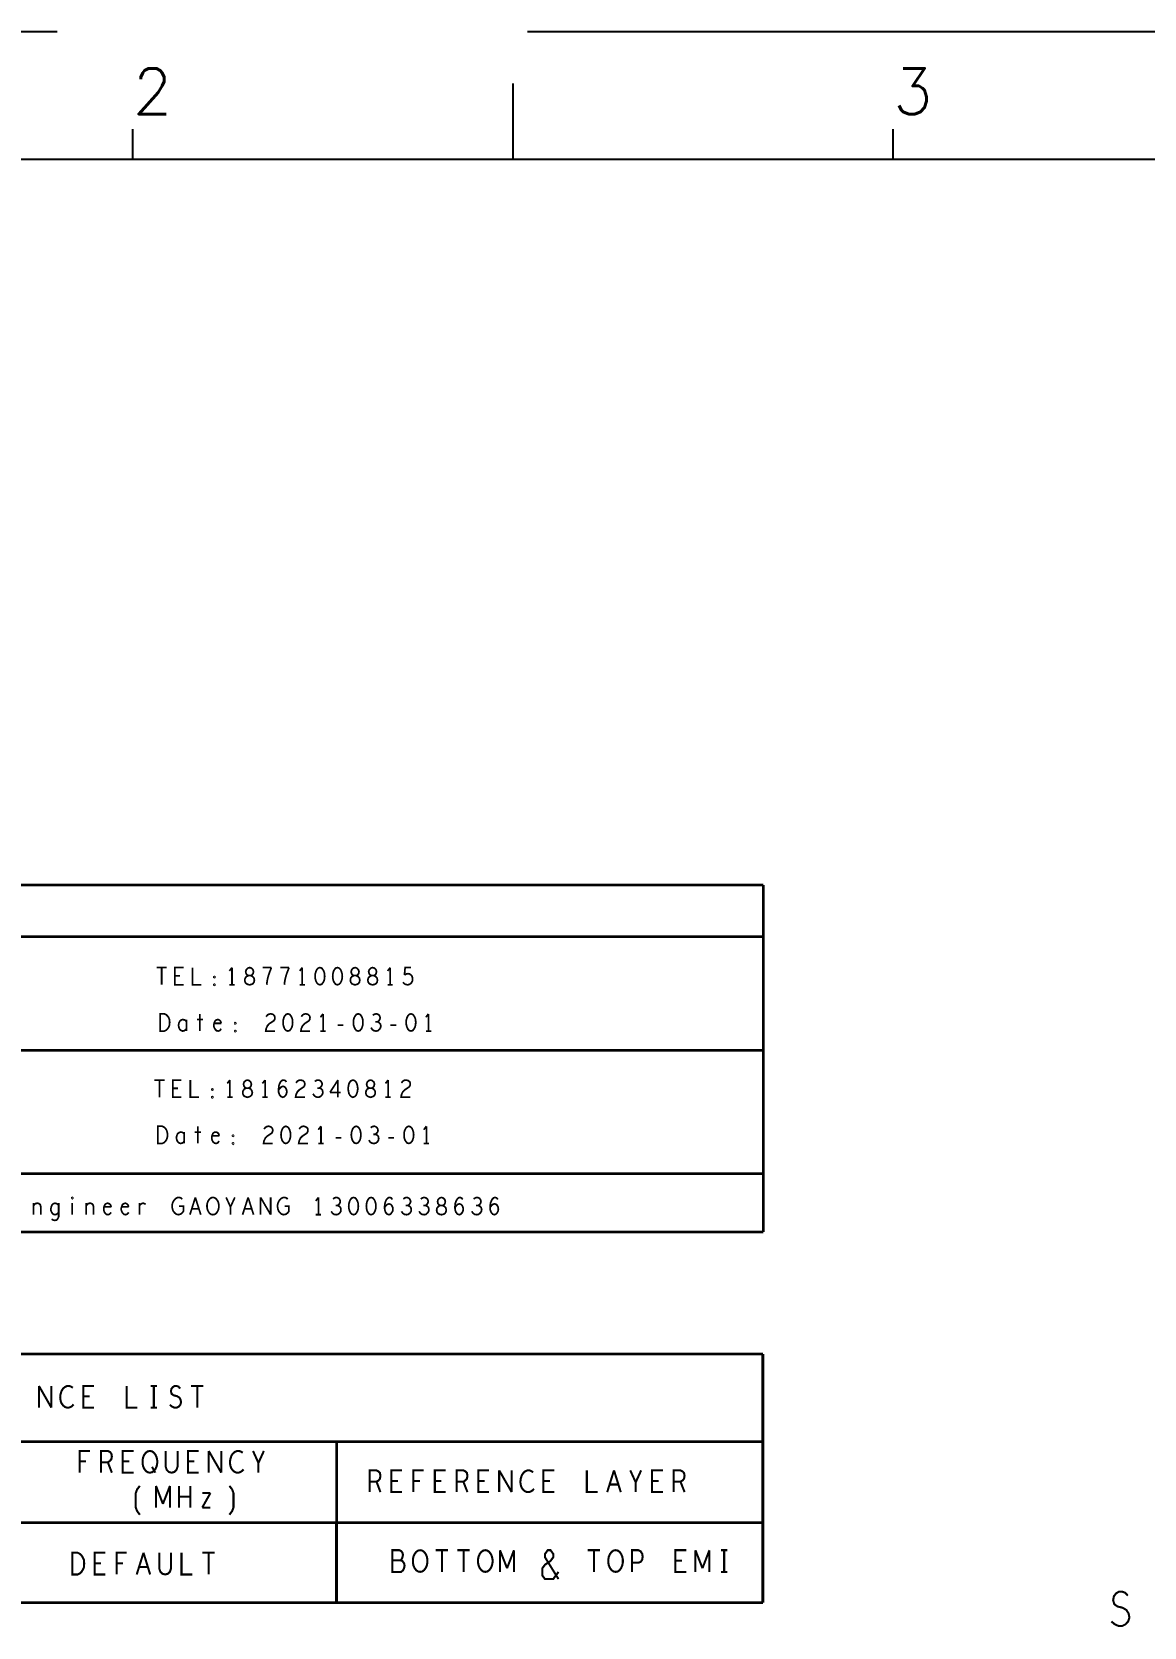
# Model space of a CAD drawing. Header units: millimetres. Extents: x 0 to 442, y 0 to 314.
# Drawn here: x 82.3 to 164.2, y 196.8 to 314.3 of the extents above; entities that cross this region are included whole.
import ezdxf

# ---------------------------------------------------------------- set-up
doc = ezdxf.new("R2010")
doc.units = ezdxf.units.MM
doc.header["$LTSCALE"] = 23.1
doc.linetypes.add('PHANTOM', pattern=[29.5, 9.5, -1.5, 3, -1.5, 3, -1.5, 9.5])
doc.layers.get('0').update_dxf_attribs({"linetype": 'CONTINUOUS'})
doc.layers.add('0PAPERF', color=2, linetype='PHANTOM', plot=False)
doc.styles.add('SIMPLEX', font='simplex.shx')

msp = doc.modelspace()

# ---------------------------------------------------------------- linework, layer by layer
for p, q in [((117.73, 304.88), (117.73, 310.49)), ((89.71, 304.88), (89.71, 307.12)), ((145.74, 304.88), (145.74, 307.12)), ((438.26, 304.88), (5.65, 304.88))]:
    msp.add_line(p, q)
for points, const_width in [([(14.34, 239.25), (14.34, 251.44), (136.16, 251.44)], 0.203), ([(136.16, 251.44), (136.16, 225.86)], 0.203), ([(136.16, 247.63), (14.34, 247.63)], 0.203), ([(91.46, 245.35), (92.2, 245.35)], 0.127), ([(91.83, 245.35), (91.83, 244.08)], 0.127), ([(93.45, 244.08), (92.8, 244.08), (92.8, 245.35), (93.45, 245.35)], 0.127), ([(93.19, 244.74), (92.8, 244.74)], 0.127), ([(94.1, 245.35), (94.1, 244.08), (94.74, 244.08)], 0.127), ([(97.01, 245.35), (96.82, 245.1)], 0.127), ([(97.01, 244.08), (97.01, 245.35)], 0.127), ([(99.92, 245.35), (99.28, 245.35)], 0.127), ([(99.57, 244.08), (99.6, 244.35), (99.65, 244.59), (99.71, 244.8), (99.79, 245.03), (99.92, 245.35)], 0.127), ([(101.22, 245.35), (100.58, 245.35)], 0.127), ([(100.87, 244.08), (100.9, 244.35), (100.95, 244.59), (101.01, 244.8), (101.09, 245.03), (101.22, 245.35)], 0.127), ([(102.19, 245.35), (102, 245.1)], 0.127), ([(102.19, 244.08), (102.19, 245.35)], 0.127), ([(108.67, 245.35), (108.48, 245.1)], 0.127), ([(108.67, 244.08), (108.67, 245.35)], 0.127), ([(109.61, 244.27), (109.71, 244.16), (109.82, 244.1), (109.97, 244.08), (110.11, 244.12), (110.22, 244.21), (110.3, 244.35), (110.32, 244.52), (110.29, 244.69), (110.21, 244.8), (110.09, 244.88), (109.98, 244.9), (109.87, 244.88), (109.72, 244.8)], 0.127), ([(109.72, 244.8), (109.77, 245.35), (110.21, 245.35)], 0.127), ([(96.82, 244.08), (97.2, 244.08)], 0.127), ([(102, 244.08), (102.39, 244.08)], 0.127), ([(108.48, 244.08), (108.86, 244.08)], 0.127), ([(93.65, 241.37), (93.58, 241.46), (93.49, 241.5), (93.37, 241.52), (93.26, 241.48), (93.16, 241.39), (93.1, 241.26), (93.07, 241.1), (93.1, 240.93), (93.16, 240.8), (93.26, 240.71), (93.37, 240.67), (93.49, 240.69), (93.58, 240.76), (93.65, 240.84)], 0.127), ([(93.65, 240.67), (93.65, 241.52)], 0.127), ([(94.43, 241.52), (94.88, 241.52)], 0.127), ([(94.65, 241.94), (94.65, 240.67)], 0.127), ([(96.22, 241.24), (96.17, 241.39), (96.09, 241.48), (95.98, 241.52), (95.87, 241.5), (95.77, 241.43), (95.71, 241.29), (95.67, 241.16), (95.67, 241.03), (95.71, 240.91), (95.79, 240.78), (95.88, 240.69), (96, 240.67), (96.11, 240.71), (96.22, 240.84)], 0.127), ([(95.71, 241.24), (96.22, 241.24)], 0.127), ([(99.53, 241.73), (99.63, 241.86), (99.74, 241.92), (99.87, 241.94), (100.03, 241.9), (100.14, 241.79), (100.17, 241.67), (100.16, 241.54), (100.09, 241.43), (99.77, 241.22), (99.63, 241.07), (99.53, 240.86), (99.5, 240.67), (100.17, 240.67)], 0.127), ([(102.12, 241.73), (102.22, 241.86), (102.33, 241.92), (102.46, 241.94), (102.62, 241.9), (102.73, 241.79), (102.76, 241.67), (102.75, 241.54), (102.68, 241.43), (102.36, 241.22), (102.22, 241.07), (102.12, 240.86), (102.09, 240.67), (102.76, 240.67)], 0.127), ([(103.72, 241.94), (103.53, 241.69)], 0.127), ([(103.72, 240.67), (103.72, 241.94)], 0.127), ([(104.81, 241.1), (105.22, 241.1)], 0.127), ([(107.25, 240.93), (107.35, 240.78), (107.48, 240.69), (107.62, 240.67), (107.75, 240.69), (107.88, 240.8), (107.96, 240.93), (107.98, 241.05), (107.94, 241.2), (107.83, 241.31), (107.72, 241.35), (107.57, 241.35)], 0.127), ([(107.72, 241.35), (107.82, 241.41), (107.9, 241.52), (107.93, 241.65), (107.9, 241.77), (107.82, 241.88), (107.67, 241.94), (107.53, 241.92), (107.38, 241.84)], 0.127), ([(108.69, 241.1), (109.11, 241.1)], 0.127), ([(111.49, 241.94), (111.3, 241.69)], 0.127), ([(111.49, 240.67), (111.49, 241.94)], 0.127), ([(103.53, 240.67), (103.91, 240.67)], 0.127), ([(111.3, 240.67), (111.69, 240.67)], 0.127), ([(14.34, 230.17), (14.34, 239.25), (136.16, 239.25)], 0.203), ([(91.3, 237.06), (92.04, 237.06)], 0.127), ([(91.67, 237.06), (91.67, 235.79)], 0.127), ([(93.29, 235.79), (92.65, 235.79), (92.65, 237.06), (93.29, 237.06)], 0.127), ([(93.03, 236.45), (92.65, 236.45)], 0.127), ([(93.94, 237.06), (93.94, 235.79), (94.59, 235.79)], 0.127), ([(96.86, 237.06), (96.66, 236.81)], 0.127), ([(96.86, 235.79), (96.86, 237.06)], 0.127), ([(99.45, 237.06), (99.25, 236.81)], 0.127), ([(99.45, 235.79), (99.45, 237.06)], 0.127), ([(100.44, 236.32), (100.55, 236.47), (100.65, 236.56), (100.77, 236.6), (100.89, 236.56), (100.97, 236.47), (101.03, 236.34), (101.05, 236.2), (101.03, 236.07), (100.97, 235.94), (100.87, 235.84), (100.76, 235.79), (100.63, 235.84), (100.52, 235.96), (100.45, 236.15), (100.44, 236.37), (100.47, 236.64), (100.52, 236.79), (100.6, 236.94), (100.71, 237.04), (100.82, 237.06), (100.94, 237.02), (101.02, 236.92)], 0.127), ([(101.73, 236.85), (101.83, 236.98), (101.94, 237.04), (102.07, 237.06), (102.23, 237.02), (102.34, 236.92), (102.38, 236.79), (102.36, 236.66), (102.3, 236.56), (101.97, 236.34), (101.83, 236.2), (101.73, 235.98), (101.7, 235.79), (102.38, 235.79)], 0.127), ([(102.98, 236.05), (103.08, 235.9), (103.2, 235.82), (103.35, 235.79), (103.48, 235.82), (103.61, 235.92), (103.69, 236.05), (103.7, 236.18), (103.67, 236.32), (103.56, 236.43), (103.45, 236.47), (103.3, 236.47)], 0.127), ([(103.45, 236.47), (103.54, 236.54), (103.62, 236.64), (103.66, 236.77), (103.62, 236.89), (103.54, 237), (103.4, 237.06), (103.25, 237.04), (103.11, 236.96)], 0.127), ([(104.82, 237.06), (104.23, 236.15)], 0.127), ([(104.82, 235.79), (104.82, 237.06)], 0.127), ([(108.52, 237.06), (108.32, 236.81)], 0.127), ([(108.52, 235.79), (108.52, 237.06)], 0.127), ([(109.5, 236.85), (109.6, 236.98), (109.71, 237.04), (109.84, 237.06), (110, 237.02), (110.12, 236.92), (110.15, 236.79), (110.13, 236.66), (110.07, 236.56), (109.75, 236.34), (109.6, 236.2), (109.5, 235.98), (109.47, 235.79), (110.15, 235.79)], 0.127), ([(96.66, 235.79), (97.05, 235.79)], 0.127), ([(99.25, 235.79), (99.64, 235.79)], 0.127), ([(104.23, 236.15), (105.03, 236.15)], 0.127), ([(108.32, 235.79), (108.71, 235.79)], 0.127), ([(93.49, 233.09), (93.43, 233.17), (93.33, 233.21), (93.22, 233.23), (93.11, 233.19), (93.01, 233.11), (92.95, 232.98), (92.91, 232.81), (92.95, 232.64), (93.01, 232.51), (93.11, 232.43), (93.22, 232.39), (93.33, 232.41), (93.43, 232.47), (93.49, 232.56)], 0.127), ([(93.49, 232.39), (93.49, 233.23)], 0.127), ([(94.27, 233.23), (94.72, 233.23)], 0.127), ([(94.5, 233.66), (94.5, 232.39)], 0.127), ([(96.07, 232.96), (96.02, 233.11), (95.94, 233.19), (95.83, 233.23), (95.71, 233.21), (95.62, 233.15), (95.55, 233), (95.52, 232.87), (95.52, 232.75), (95.55, 232.62), (95.63, 232.49), (95.73, 232.41), (95.84, 232.39), (95.95, 232.43), (96.07, 232.56)], 0.127), ([(95.55, 232.96), (96.07, 232.96)], 0.127), ([(99.37, 233.45), (99.47, 233.57), (99.58, 233.64), (99.71, 233.66), (99.87, 233.61), (99.98, 233.51), (100.02, 233.38), (100, 233.26), (99.94, 233.15), (99.62, 232.94), (99.47, 232.79), (99.37, 232.58), (99.34, 232.39), (100.02, 232.39)], 0.127), ([(101.96, 233.45), (102.06, 233.57), (102.17, 233.64), (102.3, 233.66), (102.46, 233.61), (102.58, 233.51), (102.61, 233.38), (102.59, 233.26), (102.53, 233.15), (102.21, 232.94), (102.06, 232.79), (101.96, 232.58), (101.93, 232.39), (102.61, 232.39)], 0.127), ([(103.57, 233.66), (103.37, 233.4)], 0.127), ([(103.57, 232.39), (103.57, 233.66)], 0.127), ([(104.65, 232.81), (105.07, 232.81)], 0.127), ([(107.1, 232.64), (107.19, 232.49), (107.32, 232.41), (107.47, 232.39), (107.6, 232.41), (107.73, 232.51), (107.81, 232.64), (107.82, 232.77), (107.79, 232.92), (107.68, 233.02), (107.56, 233.06), (107.42, 233.06)], 0.127), ([(107.56, 233.06), (107.66, 233.13), (107.74, 233.23), (107.77, 233.36), (107.74, 233.49), (107.66, 233.59), (107.52, 233.66), (107.37, 233.64), (107.23, 233.55)], 0.127), ([(108.54, 232.81), (108.96, 232.81)], 0.127), ([(111.34, 233.66), (111.14, 233.4)], 0.127), ([(111.34, 232.39), (111.34, 233.66)], 0.127), ([(103.37, 232.39), (103.76, 232.39)], 0.127), ([(111.14, 232.39), (111.53, 232.39)], 0.127), ([(136.16, 225.86), (14.34, 225.86), (14.34, 230.17), (136.16, 230.17)], 0.203), ([(82.38, 227.14), (82.38, 227.99)], 0.127), ([(82.38, 227.77), (82.44, 227.88), (82.54, 227.96), (82.67, 227.99), (82.78, 227.96), (82.88, 227.88), (82.92, 227.73), (82.92, 227.14)], 0.127), ([(84.24, 227.82), (84.17, 227.9), (84.08, 227.96), (83.96, 227.99), (83.83, 227.94), (83.75, 227.86), (83.69, 227.71), (83.66, 227.56), (83.67, 227.44), (83.74, 227.29), (83.83, 227.18), (83.96, 227.14), (84.06, 227.16), (84.17, 227.24), (84.24, 227.33)], 0.127), ([(83.72, 226.82), (83.83, 226.74), (83.96, 226.72), (84.08, 226.74), (84.17, 226.84), (84.24, 226.99), (84.24, 227.99)], 0.127), ([(85.24, 227.99), (85.24, 227.14)], 0.127), ([(86.26, 227.14), (86.26, 227.99)], 0.127), ([(86.26, 227.77), (86.33, 227.88), (86.42, 227.96), (86.55, 227.99), (86.67, 227.96), (86.76, 227.88), (86.81, 227.73), (86.81, 227.14)], 0.127), ([(88.11, 227.71), (88.06, 227.86), (87.98, 227.94), (87.86, 227.99), (87.75, 227.96), (87.66, 227.9), (87.59, 227.75), (87.56, 227.63), (87.56, 227.5), (87.59, 227.37), (87.67, 227.24), (87.77, 227.16), (87.88, 227.14), (87.99, 227.18), (88.11, 227.31)], 0.127), ([(89.4, 227.71), (89.35, 227.86), (89.27, 227.94), (89.16, 227.99), (89.05, 227.96), (88.95, 227.9), (88.89, 227.75), (88.85, 227.63), (88.85, 227.5), (88.89, 227.37), (88.97, 227.24), (89.06, 227.16), (89.18, 227.14), (89.29, 227.18), (89.4, 227.31)], 0.127), ([(90.2, 227.14), (90.2, 227.99)], 0.127), ([(90.2, 227.82), (90.28, 227.9), (90.36, 227.96), (90.47, 227.99), (90.55, 227.96), (90.65, 227.9)], 0.127), ([(93.11, 227.77), (93.43, 227.77), (93.43, 227.39), (93.34, 227.27), (93.22, 227.18), (93.06, 227.14), (92.9, 227.18), (92.79, 227.27), (92.69, 227.39), (92.63, 227.54), (92.6, 227.71), (92.6, 227.86), (92.63, 227.99), (92.69, 228.13), (92.79, 228.26), (92.89, 228.35), (93.01, 228.41), (93.13, 228.41), (93.26, 228.37), (93.35, 228.28)], 0.127), ([(93.91, 227.14), (94.31, 228.41)], 0.127), ([(94.31, 228.41), (94.71, 227.14)], 0.127), ([(96.9, 227.14), (96.9, 227.71), (96.58, 228.41)], 0.127), ([(97.22, 228.41), (96.9, 227.71)], 0.127), ([(97.79, 227.14), (98.2, 228.41)], 0.127), ([(98.2, 228.41), (98.6, 227.14)], 0.127), ([(99.12, 227.14), (99.12, 228.41)], 0.127), ([(99.12, 228.41), (99.86, 227.14)], 0.127), ([(99.86, 227.14), (99.86, 228.41)], 0.127), ([(100.88, 227.77), (101.2, 227.77), (101.2, 227.39), (101.11, 227.27), (101, 227.18), (100.83, 227.14), (100.67, 227.18), (100.56, 227.27), (100.46, 227.39), (100.4, 227.54), (100.37, 227.71), (100.37, 227.86), (100.4, 227.99), (100.46, 228.13), (100.56, 228.26), (100.66, 228.35), (100.79, 228.41), (100.9, 228.41), (101.03, 228.37), (101.12, 228.28)], 0.127), ([(103.38, 228.41), (103.18, 228.15)], 0.127), ([(103.38, 227.14), (103.38, 228.41)], 0.127), ([(104.79, 227.82), (104.88, 227.88), (104.96, 227.99), (104.99, 228.11), (104.96, 228.24), (104.88, 228.35), (104.74, 228.41), (104.59, 228.39), (104.45, 228.3)], 0.127), ([(108.25, 227.67), (108.37, 227.82), (108.46, 227.9), (108.59, 227.94), (108.7, 227.9), (108.78, 227.82), (108.85, 227.69), (108.86, 227.54), (108.85, 227.41), (108.78, 227.29), (108.69, 227.18), (108.57, 227.14), (108.45, 227.18), (108.33, 227.31), (108.27, 227.5), (108.25, 227.71), (108.29, 227.99), (108.33, 228.13), (108.41, 228.28), (108.53, 228.39), (108.64, 228.41), (108.75, 228.37), (108.83, 228.26)], 0.127), ([(109.97, 227.82), (110.06, 227.88), (110.14, 227.99), (110.18, 228.11), (110.14, 228.24), (110.06, 228.35), (109.92, 228.41), (109.77, 228.39), (109.63, 228.3)], 0.127), ([(111.26, 227.82), (111.36, 227.88), (111.44, 227.99), (111.47, 228.11), (111.44, 228.24), (111.36, 228.35), (111.21, 228.41), (111.07, 228.39), (110.92, 228.3)], 0.127), ([(113.44, 227.67), (113.55, 227.82), (113.64, 227.9), (113.77, 227.94), (113.89, 227.9), (113.97, 227.82), (114.03, 227.69), (114.05, 227.54), (114.03, 227.41), (113.97, 227.29), (113.87, 227.18), (113.76, 227.14), (113.63, 227.18), (113.52, 227.31), (113.45, 227.5), (113.44, 227.71), (113.47, 227.99), (113.52, 228.13), (113.6, 228.28), (113.71, 228.39), (113.82, 228.41), (113.93, 228.37), (114.01, 228.26)], 0.127), ([(115.15, 227.82), (115.25, 227.88), (115.33, 227.99), (115.36, 228.11), (115.33, 228.24), (115.25, 228.35), (115.1, 228.41), (114.96, 228.39), (114.81, 228.3)], 0.127), ([(116.03, 227.67), (116.14, 227.82), (116.23, 227.9), (116.36, 227.94), (116.48, 227.9), (116.56, 227.82), (116.62, 227.69), (116.64, 227.54), (116.62, 227.41), (116.56, 227.29), (116.46, 227.18), (116.35, 227.14), (116.22, 227.18), (116.11, 227.31), (116.04, 227.5), (116.03, 227.71), (116.06, 227.99), (116.11, 228.13), (116.19, 228.28), (116.3, 228.39), (116.41, 228.41), (116.52, 228.37), (116.6, 228.26)], 0.127), ([(87.59, 227.71), (88.11, 227.71)], 0.127), ([(88.89, 227.71), (89.4, 227.71)], 0.127), ([(94.57, 227.58), (94.05, 227.58)], 0.127), ([(98.45, 227.58), (97.94, 227.58)], 0.127), ([(103.18, 227.14), (103.57, 227.14)], 0.127), ([(104.32, 227.39), (104.42, 227.24), (104.54, 227.16), (104.69, 227.14), (104.82, 227.16), (104.95, 227.27), (105.03, 227.39), (105.04, 227.52), (105.01, 227.67), (104.9, 227.77), (104.79, 227.82), (104.64, 227.82)], 0.127), ([(109.5, 227.39), (109.6, 227.24), (109.73, 227.16), (109.87, 227.14), (110, 227.16), (110.13, 227.27), (110.21, 227.39), (110.22, 227.52), (110.19, 227.67), (110.08, 227.77), (109.97, 227.82), (109.82, 227.82)], 0.127), ([(110.8, 227.39), (110.89, 227.24), (111.02, 227.16), (111.17, 227.14), (111.29, 227.16), (111.42, 227.27), (111.5, 227.39), (111.52, 227.52), (111.49, 227.67), (111.38, 227.77), (111.26, 227.82), (111.12, 227.82)], 0.127), ([(114.68, 227.39), (114.78, 227.24), (114.91, 227.16), (115.05, 227.14), (115.18, 227.16), (115.31, 227.27), (115.39, 227.39), (115.41, 227.52), (115.37, 227.67), (115.26, 227.77), (115.15, 227.82), (115, 227.82)], 0.127), ([(14.29, 216.88), (136.13, 216.88)], 0.203), ([(132.02, 216.88), (136.13, 216.88)], 0.203), ([(136.13, 216.88), (136.13, 210.41)], 0.203), ([(82.79, 212.92), (82.79, 214.52)], 0.152), ([(82.79, 214.52), (83.7, 212.92)], 0.152), ([(83.7, 212.92), (83.7, 214.52)], 0.152), ([(85.28, 214.39), (85.16, 214.47), (85.02, 214.52), (84.87, 214.52), (84.69, 214.44), (84.55, 214.31), (84.45, 214.15), (84.37, 213.88), (84.35, 213.64), (84.39, 213.4), (84.45, 213.24), (84.57, 213.08), (84.71, 212.97), (84.85, 212.92), (84.98, 212.92), (85.12, 212.97), (85.24, 213.05), (85.34, 213.16)], 0.152), ([(86.84, 212.92), (86.05, 212.92), (86.05, 214.52), (86.84, 214.52)], 0.152), ([(89.25, 214.52), (89.25, 212.92), (90.04, 212.92)], 0.152), ([(91.01, 214.52), (91.49, 214.52)], 0.152), ([(91.25, 214.52), (91.25, 212.92)], 0.152), ([(92.43, 213.13), (92.59, 213), (92.77, 212.92), (92.93, 212.92), (93.09, 213), (93.2, 213.13), (93.26, 213.32), (93.22, 213.51), (93.13, 213.67), (92.95, 213.77), (92.71, 213.83), (92.57, 213.93), (92.51, 214.12), (92.55, 214.31), (92.65, 214.44), (92.79, 214.52), (92.93, 214.52), (93.07, 214.47), (93.19, 214.33)], 0.152), ([(93.99, 214.52), (94.9, 214.52)], 0.152), ([(94.45, 214.52), (94.45, 212.92)], 0.152), ([(86.53, 213.75), (86.05, 213.75)], 0.152), ([(91.01, 212.92), (91.49, 212.92)], 0.152), ([(136.13, 210.41), (14.3, 210.42)], 0.203), ([(104.72, 210.5), (104.71, 198.56)], 0.203), ([(136.13, 210.41), (136.13, 204.44), (132.02, 204.44)], 0.203), ([(85.78, 208.13), (85.78, 209.73), (86.54, 209.73)], 0.152), ([(87.36, 208.13), (87.36, 209.73), (87.86, 209.73), (88.02, 209.65), (88.12, 209.54), (88.16, 209.33), (88.12, 209.12), (88, 208.98), (87.86, 208.9), (87.36, 208.9)], 0.152), ([(89.76, 208.13), (88.96, 208.13), (88.96, 209.73), (89.76, 209.73)], 0.152), ([(92.12, 209.73), (92.12, 208.58), (92.2, 208.34), (92.36, 208.18), (92.56, 208.13), (92.76, 208.18), (92.92, 208.34), (93, 208.58), (93, 209.73)], 0.152), ([(94.56, 208.13), (93.76, 208.13), (93.76, 209.73), (94.56, 209.73)], 0.152), ([(95.3, 208.13), (95.3, 209.73)], 0.152), ([(95.3, 209.73), (96.22, 208.13)], 0.152), ([(96.22, 208.13), (96.22, 209.73)], 0.152), ([(97.8, 209.6), (97.68, 209.68), (97.54, 209.73), (97.38, 209.73), (97.2, 209.65), (97.06, 209.52), (96.96, 209.36), (96.88, 209.09), (96.86, 208.85), (96.9, 208.61), (96.96, 208.45), (97.08, 208.29), (97.22, 208.18), (97.36, 208.13), (97.5, 208.13), (97.64, 208.18), (97.76, 208.26), (97.86, 208.37)], 0.152), ([(98.96, 208.13), (98.96, 208.85), (98.56, 209.73)], 0.152), ([(99.36, 209.73), (98.96, 208.85)], 0.152), ([(86.26, 208.96), (85.78, 208.96)], 0.152), ([(87.86, 208.9), (88.16, 208.13)], 0.152), ([(89.44, 208.96), (88.96, 208.96)], 0.152), ([(91.12, 208.56), (91.36, 208.13)], 0.152), ([(94.24, 208.96), (93.76, 208.96)], 0.152), ([(107.16, 206.7), (107.16, 208.3), (107.66, 208.3), (107.81, 208.22), (107.91, 208.11), (107.95, 207.9), (107.91, 207.68), (107.8, 207.55), (107.66, 207.47), (107.16, 207.47)], 0.152), ([(109.55, 206.7), (108.76, 206.7), (108.76, 208.3), (109.55, 208.3)], 0.152), ([(110.38, 206.7), (110.38, 208.3), (111.13, 208.3)], 0.152), ([(112.76, 206.7), (111.96, 206.7), (111.96, 208.3), (112.76, 208.3)], 0.152), ([(113.56, 206.7), (113.56, 208.3), (114.06, 208.3), (114.22, 208.22), (114.32, 208.11), (114.36, 207.9), (114.32, 207.68), (114.2, 207.55), (114.06, 207.47), (113.56, 207.47)], 0.152), ([(115.96, 206.7), (115.16, 206.7), (115.16, 208.3), (115.96, 208.3)], 0.152), ([(116.7, 206.7), (116.7, 208.3)], 0.152), ([(116.7, 208.3), (117.62, 206.7)], 0.152), ([(117.62, 206.7), (117.62, 208.3)], 0.152), ([(119.2, 208.16), (119.08, 208.24), (118.94, 208.3), (118.78, 208.3), (118.6, 208.22), (118.46, 208.08), (118.36, 207.92), (118.28, 207.66), (118.26, 207.42), (118.3, 207.18), (118.36, 207.02), (118.48, 206.86), (118.62, 206.75), (118.76, 206.7), (118.9, 206.7), (119.04, 206.75), (119.16, 206.83), (119.26, 206.94)], 0.152), ([(120.76, 206.7), (119.96, 206.7), (119.96, 208.3), (120.76, 208.3)], 0.152), ([(123.16, 208.3), (123.16, 206.7), (123.96, 206.7)], 0.152), ([(124.66, 206.7), (125.16, 208.3)], 0.152), ([(125.16, 208.3), (125.66, 206.7)], 0.152), ([(126.76, 206.7), (126.76, 207.42), (126.36, 208.3)], 0.152), ([(127.16, 208.3), (126.76, 207.42)], 0.152), ([(128.76, 206.7), (127.96, 206.7), (127.96, 208.3), (128.76, 208.3)], 0.152), ([(129.56, 206.7), (129.56, 208.3), (130.06, 208.3), (130.22, 208.22), (130.32, 208.11), (130.36, 207.9), (130.32, 207.68), (130.2, 207.55), (130.06, 207.47), (129.56, 207.47)], 0.152), ([(90.22, 205.03), (90.02, 205.3), (89.92, 205.56), (89.92, 206.63), (90.02, 206.9), (90.22, 207.16)], 0.152), ([(91.41, 207.16), (91.92, 205.83)], 0.152), ([(91.41, 205.56), (91.41, 207.16)], 0.152), ([(91.92, 205.83), (92.44, 207.16)], 0.152), ([(92.44, 207.16), (92.44, 205.56)], 0.152), ([(93.11, 205.56), (93.11, 207.16)], 0.152), ([(93.94, 207.16), (93.94, 205.56)], 0.152), ([(96.82, 205.03), (97.02, 205.3), (97.12, 205.56), (97.12, 206.63), (97.02, 206.9), (96.82, 207.16)], 0.152), ([(107.66, 207.47), (107.95, 206.7)], 0.152), ([(109.24, 207.52), (108.76, 207.52)], 0.152), ([(110.86, 207.52), (110.38, 207.52)], 0.152), ([(112.44, 207.52), (111.96, 207.52)], 0.152), ([(114.06, 207.47), (114.36, 206.7)], 0.152), ([(115.64, 207.52), (115.16, 207.52)], 0.152), ([(120.44, 207.52), (119.96, 207.52)], 0.152), ([(125.48, 207.26), (124.84, 207.26)], 0.152), ([(128.44, 207.52), (127.96, 207.52)], 0.152), ([(130.06, 207.47), (130.36, 206.7)], 0.152), ([(93.94, 206.36), (93.11, 206.36)], 0.152), ([(95.42, 206.63), (94.82, 205.56)], 0.152), ([(94.82, 206.63), (95.42, 206.63)], 0.152), ([(14.29, 204.44), (132.02, 204.44)], 0.203), ([(136.13, 204.44), (14.29, 204.44)], 0.203), ([(94.82, 205.56), (95.42, 205.56)], 0.152), ([(136.13, 204.44), (136.13, 198.56)], 0.203), ([(87.68, 200.63), (86.89, 200.63), (86.89, 202.23), (87.68, 202.23)], 0.152), ([(88.51, 200.63), (88.51, 202.23), (89.26, 202.23)], 0.152), ([(89.99, 200.63), (90.49, 202.23)], 0.152), ([(90.49, 202.23), (90.98, 200.63)], 0.152), ([(91.65, 202.23), (91.65, 201.08), (91.73, 200.84), (91.89, 200.68), (92.09, 200.63), (92.28, 200.68), (92.44, 200.84), (92.52, 201.08), (92.52, 202.23)], 0.152), ([(93.29, 202.23), (93.29, 200.63), (94.08, 200.63)], 0.152), ([(94.83, 202.23), (95.74, 202.23)], 0.152), ([(95.29, 202.23), (95.29, 200.63)], 0.152), ([(109.43, 201.67), (109.51, 201.75), (109.57, 201.89), (109.61, 202.07), (109.57, 202.23), (109.49, 202.34), (109.35, 202.42), (108.82, 202.42), (108.82, 200.82), (109.47, 200.82), (109.61, 200.93), (109.69, 201.09), (109.73, 201.27), (109.69, 201.46), (109.57, 201.62), (109.43, 201.67), (108.82, 201.67)], 0.152), ([(112.02, 202.42), (112.93, 202.42)], 0.152), ([(112.48, 202.42), (112.48, 200.82)], 0.152), ([(113.62, 202.42), (114.53, 202.42)], 0.152), ([(114.08, 202.42), (114.08, 200.82)], 0.152), ([(116.76, 202.42), (117.28, 201.09)], 0.152), ([(116.76, 200.82), (116.76, 202.42)], 0.152), ([(117.28, 201.09), (117.79, 202.42)], 0.152), ([(117.79, 202.42), (117.79, 200.82)], 0.152), ([(121.07, 200.29), (120.08, 201.89), (120.08, 202.15), (120.28, 202.42), (120.48, 202.42), (120.68, 202.15), (120.68, 201.89), (120.48, 201.62), (120.08, 201.35), (119.88, 201.09), (119.88, 200.55), (120.08, 200.29), (120.68, 200.29), (121.07, 200.82)], 0.152), ([(123.22, 202.42), (124.13, 202.42)], 0.152), ([(123.68, 202.42), (123.68, 200.82)], 0.152), ([(126.48, 200.82), (126.48, 202.42), (126.96, 202.42), (127.12, 202.34), (127.24, 202.15), (127.27, 201.94), (127.24, 201.73), (127.14, 201.57), (126.96, 201.49), (126.48, 201.49)], 0.152), ([(130.48, 200.82), (129.68, 200.82), (129.68, 202.42), (130.48, 202.42)], 0.152), ([(131.16, 200.82), (131.16, 202.42)], 0.152), ([(131.16, 202.42), (131.68, 201.09)], 0.152), ([(131.68, 201.09), (132.19, 202.42)], 0.152), ([(132.19, 202.42), (132.19, 200.82)], 0.152), ([(133.04, 202.42), (133.52, 202.42)], 0.152), ([(133.28, 202.42), (133.28, 200.82)], 0.152), ([(87.36, 201.46), (86.89, 201.46)], 0.152), ([(88.98, 201.46), (88.51, 201.46)], 0.152), ([(90.8, 201.19), (90.17, 201.19)], 0.152), ([(130.16, 201.65), (129.68, 201.65)], 0.152), ([(133.04, 200.82), (133.52, 200.82)], 0.152), ([(136.13, 198.56), (14.52, 198.56)], 0.203), ([(161.81, 197.17), (162.06, 196.96), (162.35, 196.83), (162.6, 196.83), (162.86, 196.96), (163.05, 197.17), (163.14, 197.46), (163.08, 197.76), (162.92, 198.01), (162.64, 198.18), (162.26, 198.27), (162.03, 198.44), (161.94, 198.73), (162, 199.03), (162.16, 199.24), (162.38, 199.37), (162.6, 199.37), (162.83, 199.28), (163.02, 199.07)], 0.152)]:
    msp.add_lwpolyline(points, dxfattribs=dict(const_width=const_width))
for points, const_width in [([(95.72, 244.61), (95.68, 244.63), (95.68, 244.67), (95.72, 244.69), (95.75, 244.67), (95.75, 244.63)], 0.127), ([(98.31, 244.08), (98.42, 244.1), (98.55, 244.16), (98.63, 244.27), (98.66, 244.42), (98.63, 244.57), (98.53, 244.69), (98.39, 244.76), (98.23, 244.76), (98.13, 244.8), (98.05, 244.9), (98.02, 245.05), (98.07, 245.2), (98.18, 245.31), (98.31, 245.35), (98.44, 245.31), (98.55, 245.2), (98.6, 245.05), (98.56, 244.9), (98.48, 244.8), (98.39, 244.76), (98.23, 244.76), (98.08, 244.69), (97.98, 244.57), (97.95, 244.42), (97.98, 244.27), (98.07, 244.16), (98.19, 244.1)], 0.127), ([(103.49, 245.35), (103.36, 245.31), (103.26, 245.2), (103.2, 245.07), (103.15, 244.9), (103.13, 244.71), (103.15, 244.52), (103.2, 244.35), (103.26, 244.23), (103.36, 244.12), (103.49, 244.08), (103.62, 244.12), (103.71, 244.23), (103.78, 244.35), (103.83, 244.52), (103.84, 244.71), (103.83, 244.9), (103.78, 245.07), (103.71, 245.2), (103.62, 245.31)], 0.127), ([(104.78, 245.35), (104.65, 245.31), (104.56, 245.2), (104.49, 245.07), (104.45, 244.9), (104.43, 244.71), (104.45, 244.52), (104.49, 244.35), (104.56, 244.23), (104.65, 244.12), (104.78, 244.08), (104.91, 244.12), (105.01, 244.23), (105.07, 244.35), (105.12, 244.52), (105.14, 244.71), (105.12, 244.9), (105.07, 245.07), (105.01, 245.2), (104.91, 245.31)], 0.127), ([(106.08, 244.08), (106.19, 244.1), (106.32, 244.16), (106.4, 244.27), (106.43, 244.42), (106.4, 244.57), (106.3, 244.69), (106.16, 244.76), (106, 244.76), (105.9, 244.8), (105.82, 244.9), (105.79, 245.05), (105.84, 245.2), (105.95, 245.31), (106.08, 245.35), (106.21, 245.31), (106.32, 245.2), (106.37, 245.05), (106.34, 244.9), (106.26, 244.8), (106.16, 244.76), (106, 244.76), (105.85, 244.69), (105.76, 244.57), (105.73, 244.42), (105.76, 244.27), (105.84, 244.16), (105.97, 244.1)], 0.127), ([(107.37, 244.08), (107.49, 244.1), (107.62, 244.16), (107.7, 244.27), (107.73, 244.42), (107.7, 244.57), (107.6, 244.69), (107.45, 244.76), (107.29, 244.76), (107.2, 244.8), (107.12, 244.9), (107.08, 245.05), (107.13, 245.2), (107.25, 245.31), (107.37, 245.35), (107.5, 245.31), (107.62, 245.2), (107.66, 245.05), (107.63, 244.9), (107.55, 244.8), (107.45, 244.76), (107.29, 244.76), (107.15, 244.69), (107.05, 244.57), (107.02, 244.42), (107.05, 244.27), (107.13, 244.16), (107.26, 244.1)], 0.127), ([(95.72, 244.04), (95.68, 244.06), (95.68, 244.1), (95.72, 244.12), (95.75, 244.1), (95.75, 244.06)], 0.127), ([(91.71, 240.67), (91.71, 241.94), (92.03, 241.94), (92.16, 241.88), (92.25, 241.79), (92.34, 241.67), (92.4, 241.52), (92.42, 241.31), (92.4, 241.1), (92.34, 240.95), (92.25, 240.82), (92.16, 240.74), (92.03, 240.67)], 0.127), ([(97.24, 241.2), (97.21, 241.22), (97.21, 241.26), (97.24, 241.29), (97.28, 241.26), (97.28, 241.22)], 0.127), ([(101.13, 241.94), (101, 241.9), (100.9, 241.79), (100.84, 241.67), (100.79, 241.5), (100.78, 241.31), (100.79, 241.12), (100.84, 240.95), (100.9, 240.82), (101, 240.71), (101.13, 240.67), (101.26, 240.71), (101.35, 240.82), (101.42, 240.95), (101.47, 241.12), (101.48, 241.31), (101.47, 241.5), (101.42, 241.67), (101.35, 241.79), (101.26, 241.9)], 0.127), ([(106.31, 241.94), (106.18, 241.9), (106.09, 241.79), (106.02, 241.67), (105.97, 241.5), (105.96, 241.31), (105.97, 241.12), (106.02, 240.95), (106.09, 240.82), (106.18, 240.71), (106.31, 240.67), (106.44, 240.71), (106.54, 240.82), (106.6, 240.95), (106.65, 241.12), (106.66, 241.31), (106.65, 241.5), (106.6, 241.67), (106.54, 241.79), (106.44, 241.9)], 0.127), ([(110.2, 241.94), (110.07, 241.9), (109.97, 241.79), (109.91, 241.67), (109.86, 241.5), (109.84, 241.31), (109.86, 241.12), (109.91, 240.95), (109.97, 240.82), (110.07, 240.71), (110.2, 240.67), (110.33, 240.71), (110.42, 240.82), (110.49, 240.95), (110.54, 241.12), (110.55, 241.31), (110.54, 241.5), (110.49, 241.67), (110.42, 241.79), (110.33, 241.9)], 0.127), ([(97.24, 240.63), (97.21, 240.65), (97.21, 240.69), (97.24, 240.71), (97.28, 240.69), (97.28, 240.65)], 0.127), ([(95.56, 236.32), (95.53, 236.34), (95.53, 236.39), (95.56, 236.41), (95.59, 236.39), (95.59, 236.34)], 0.127), ([(98.15, 235.79), (98.26, 235.82), (98.39, 235.88), (98.47, 235.98), (98.51, 236.13), (98.47, 236.28), (98.38, 236.41), (98.23, 236.47), (98.07, 236.47), (97.97, 236.51), (97.89, 236.62), (97.86, 236.77), (97.91, 236.92), (98.02, 237.02), (98.15, 237.06), (98.28, 237.02), (98.39, 236.92), (98.44, 236.77), (98.41, 236.62), (98.33, 236.51), (98.23, 236.47), (98.07, 236.47), (97.93, 236.41), (97.83, 236.28), (97.8, 236.13), (97.83, 235.98), (97.91, 235.88), (98.04, 235.82)], 0.127), ([(105.92, 237.06), (105.8, 237.02), (105.7, 236.92), (105.63, 236.79), (105.59, 236.62), (105.57, 236.43), (105.59, 236.24), (105.63, 236.07), (105.7, 235.94), (105.8, 235.84), (105.92, 235.79), (106.05, 235.84), (106.15, 235.94), (106.21, 236.07), (106.26, 236.24), (106.28, 236.43), (106.26, 236.62), (106.21, 236.79), (106.15, 236.92), (106.05, 237.02)], 0.127), ([(107.22, 235.79), (107.33, 235.82), (107.46, 235.88), (107.54, 235.98), (107.57, 236.13), (107.54, 236.28), (107.44, 236.41), (107.3, 236.47), (107.14, 236.47), (107.04, 236.51), (106.96, 236.62), (106.93, 236.77), (106.98, 236.92), (107.09, 237.02), (107.22, 237.06), (107.35, 237.02), (107.46, 236.92), (107.51, 236.77), (107.48, 236.62), (107.4, 236.51), (107.3, 236.47), (107.14, 236.47), (106.99, 236.41), (106.9, 236.28), (106.87, 236.13), (106.9, 235.98), (106.98, 235.88), (107.11, 235.82)], 0.127), ([(95.56, 235.75), (95.53, 235.77), (95.53, 235.82), (95.56, 235.84), (95.59, 235.82), (95.59, 235.77)], 0.127), ([(91.55, 232.39), (91.55, 233.66), (91.87, 233.66), (92, 233.59), (92.1, 233.51), (92.18, 233.38), (92.24, 233.23), (92.26, 233.02), (92.24, 232.81), (92.18, 232.66), (92.1, 232.54), (92, 232.45), (91.87, 232.39)], 0.127), ([(97.09, 232.92), (97.06, 232.94), (97.06, 232.98), (97.09, 233), (97.12, 232.98), (97.12, 232.94)], 0.127), ([(100.97, 233.66), (100.85, 233.61), (100.75, 233.51), (100.69, 233.38), (100.64, 233.21), (100.62, 233.02), (100.64, 232.83), (100.69, 232.66), (100.75, 232.54), (100.85, 232.43), (100.97, 232.39), (101.1, 232.43), (101.2, 232.54), (101.26, 232.66), (101.31, 232.83), (101.33, 233.02), (101.31, 233.21), (101.26, 233.38), (101.2, 233.51), (101.1, 233.61)], 0.127), ([(106.16, 233.66), (106.03, 233.61), (105.93, 233.51), (105.87, 233.38), (105.82, 233.21), (105.8, 233.02), (105.82, 232.83), (105.87, 232.66), (105.93, 232.54), (106.03, 232.43), (106.16, 232.39), (106.29, 232.43), (106.38, 232.54), (106.45, 232.66), (106.49, 232.83), (106.51, 233.02), (106.49, 233.21), (106.45, 233.38), (106.38, 233.51), (106.29, 233.61)], 0.127), ([(110.04, 233.66), (109.91, 233.61), (109.82, 233.51), (109.75, 233.38), (109.7, 233.21), (109.69, 233.02), (109.7, 232.83), (109.75, 232.66), (109.82, 232.54), (109.91, 232.43), (110.04, 232.39), (110.17, 232.43), (110.27, 232.54), (110.33, 232.66), (110.38, 232.83), (110.4, 233.02), (110.38, 233.21), (110.33, 233.38), (110.27, 233.51), (110.17, 233.61)], 0.127), ([(97.09, 232.34), (97.06, 232.37), (97.06, 232.41), (97.09, 232.43), (97.12, 232.41), (97.12, 232.37)], 0.127), ([(85.24, 228.32), (85.21, 228.35), (85.21, 228.39), (85.24, 228.41), (85.27, 228.39), (85.27, 228.35)], 0.127), ([(95.6, 227.14), (95.48, 227.16), (95.36, 227.24), (95.27, 227.37), (95.2, 227.52), (95.17, 227.69), (95.17, 227.86), (95.2, 228.03), (95.27, 228.18), (95.36, 228.3), (95.48, 228.39), (95.6, 228.41), (95.73, 228.39), (95.85, 228.3), (95.94, 228.18), (96.01, 228.03), (96.04, 227.86), (96.04, 227.69), (96.01, 227.52), (95.94, 227.37), (95.85, 227.24), (95.73, 227.16)], 0.127), ([(105.97, 228.41), (105.84, 228.37), (105.74, 228.26), (105.68, 228.13), (105.63, 227.96), (105.61, 227.77), (105.63, 227.58), (105.68, 227.41), (105.74, 227.29), (105.84, 227.18), (105.97, 227.14), (106.1, 227.18), (106.19, 227.29), (106.26, 227.41), (106.31, 227.58), (106.32, 227.77), (106.31, 227.96), (106.26, 228.13), (106.19, 228.26), (106.1, 228.37)], 0.127), ([(107.26, 228.41), (107.13, 228.37), (107.04, 228.26), (106.97, 228.13), (106.93, 227.96), (106.91, 227.77), (106.93, 227.58), (106.97, 227.41), (107.04, 227.29), (107.13, 227.18), (107.26, 227.14), (107.39, 227.18), (107.49, 227.29), (107.55, 227.41), (107.6, 227.58), (107.62, 227.77), (107.6, 227.96), (107.55, 228.13), (107.49, 228.26), (107.39, 228.37)], 0.127), ([(112.45, 227.14), (112.56, 227.16), (112.69, 227.22), (112.77, 227.33), (112.8, 227.48), (112.77, 227.63), (112.67, 227.75), (112.53, 227.82), (112.36, 227.82), (112.27, 227.86), (112.19, 227.96), (112.16, 228.11), (112.2, 228.26), (112.32, 228.37), (112.45, 228.41), (112.57, 228.37), (112.69, 228.26), (112.73, 228.11), (112.7, 227.96), (112.62, 227.86), (112.53, 227.82), (112.36, 227.82), (112.22, 227.75), (112.12, 227.63), (112.09, 227.48), (112.12, 227.33), (112.2, 227.22), (112.33, 227.16)], 0.127), ([(90.96, 208.13), (90.8, 208.16), (90.66, 208.26), (90.54, 208.42), (90.46, 208.61), (90.42, 208.82), (90.42, 209.04), (90.46, 209.25), (90.54, 209.44), (90.66, 209.6), (90.8, 209.7), (90.96, 209.73), (91.12, 209.7), (91.26, 209.6), (91.38, 209.44), (91.46, 209.25), (91.5, 209.04), (91.5, 208.82), (91.46, 208.61), (91.38, 208.42), (91.26, 208.26), (91.12, 208.16)], 0.152), ([(85.25, 200.63), (85.25, 202.23), (85.64, 202.23), (85.8, 202.15), (85.92, 202.04), (86.02, 201.88), (86.1, 201.7), (86.12, 201.43), (86.1, 201.16), (86.02, 200.98), (85.92, 200.82), (85.8, 200.71), (85.64, 200.63)], 0.152), ([(110.87, 200.82), (110.72, 200.85), (110.58, 200.95), (110.46, 201.11), (110.38, 201.3), (110.34, 201.51), (110.34, 201.73), (110.38, 201.94), (110.46, 202.13), (110.58, 202.29), (110.72, 202.39), (110.87, 202.42), (111.03, 202.39), (111.17, 202.29), (111.29, 202.13), (111.37, 201.94), (111.41, 201.73), (111.41, 201.51), (111.37, 201.3), (111.29, 201.11), (111.17, 200.95), (111.03, 200.85)], 0.152), ([(115.68, 200.82), (115.52, 200.85), (115.38, 200.95), (115.26, 201.11), (115.18, 201.3), (115.14, 201.51), (115.14, 201.73), (115.18, 201.94), (115.26, 202.13), (115.38, 202.29), (115.52, 202.39), (115.68, 202.42), (115.83, 202.39), (115.97, 202.29), (116.09, 202.13), (116.17, 201.94), (116.21, 201.73), (116.21, 201.51), (116.17, 201.3), (116.09, 201.11), (115.97, 200.95), (115.83, 200.85)], 0.152), ([(125.28, 200.82), (125.12, 200.85), (124.98, 200.95), (124.86, 201.11), (124.78, 201.3), (124.74, 201.51), (124.74, 201.73), (124.78, 201.94), (124.86, 202.13), (124.98, 202.29), (125.12, 202.39), (125.28, 202.42), (125.44, 202.39), (125.58, 202.29), (125.69, 202.13), (125.77, 201.94), (125.81, 201.73), (125.81, 201.51), (125.77, 201.3), (125.69, 201.11), (125.58, 200.95), (125.44, 200.85)], 0.152)]:
    msp.add_lwpolyline(points, close=True, dxfattribs=dict(const_width=const_width))
at = {"layer": '0PAPERF'}
msp.add_line((442.18, 314.29), (0, 314.29), dxfattribs=at)

# ---------------------------------------------------------------- texts
at = {"style": 'SIMPLEX'}
for s, p in [('2', (89.71, 308.24)), ('3', (145.74, 308.24))]:
    msp.add_text(s, height=3.36, dxfattribs=at).set_placement(p)

doc.saveas('drawing.dxf')
